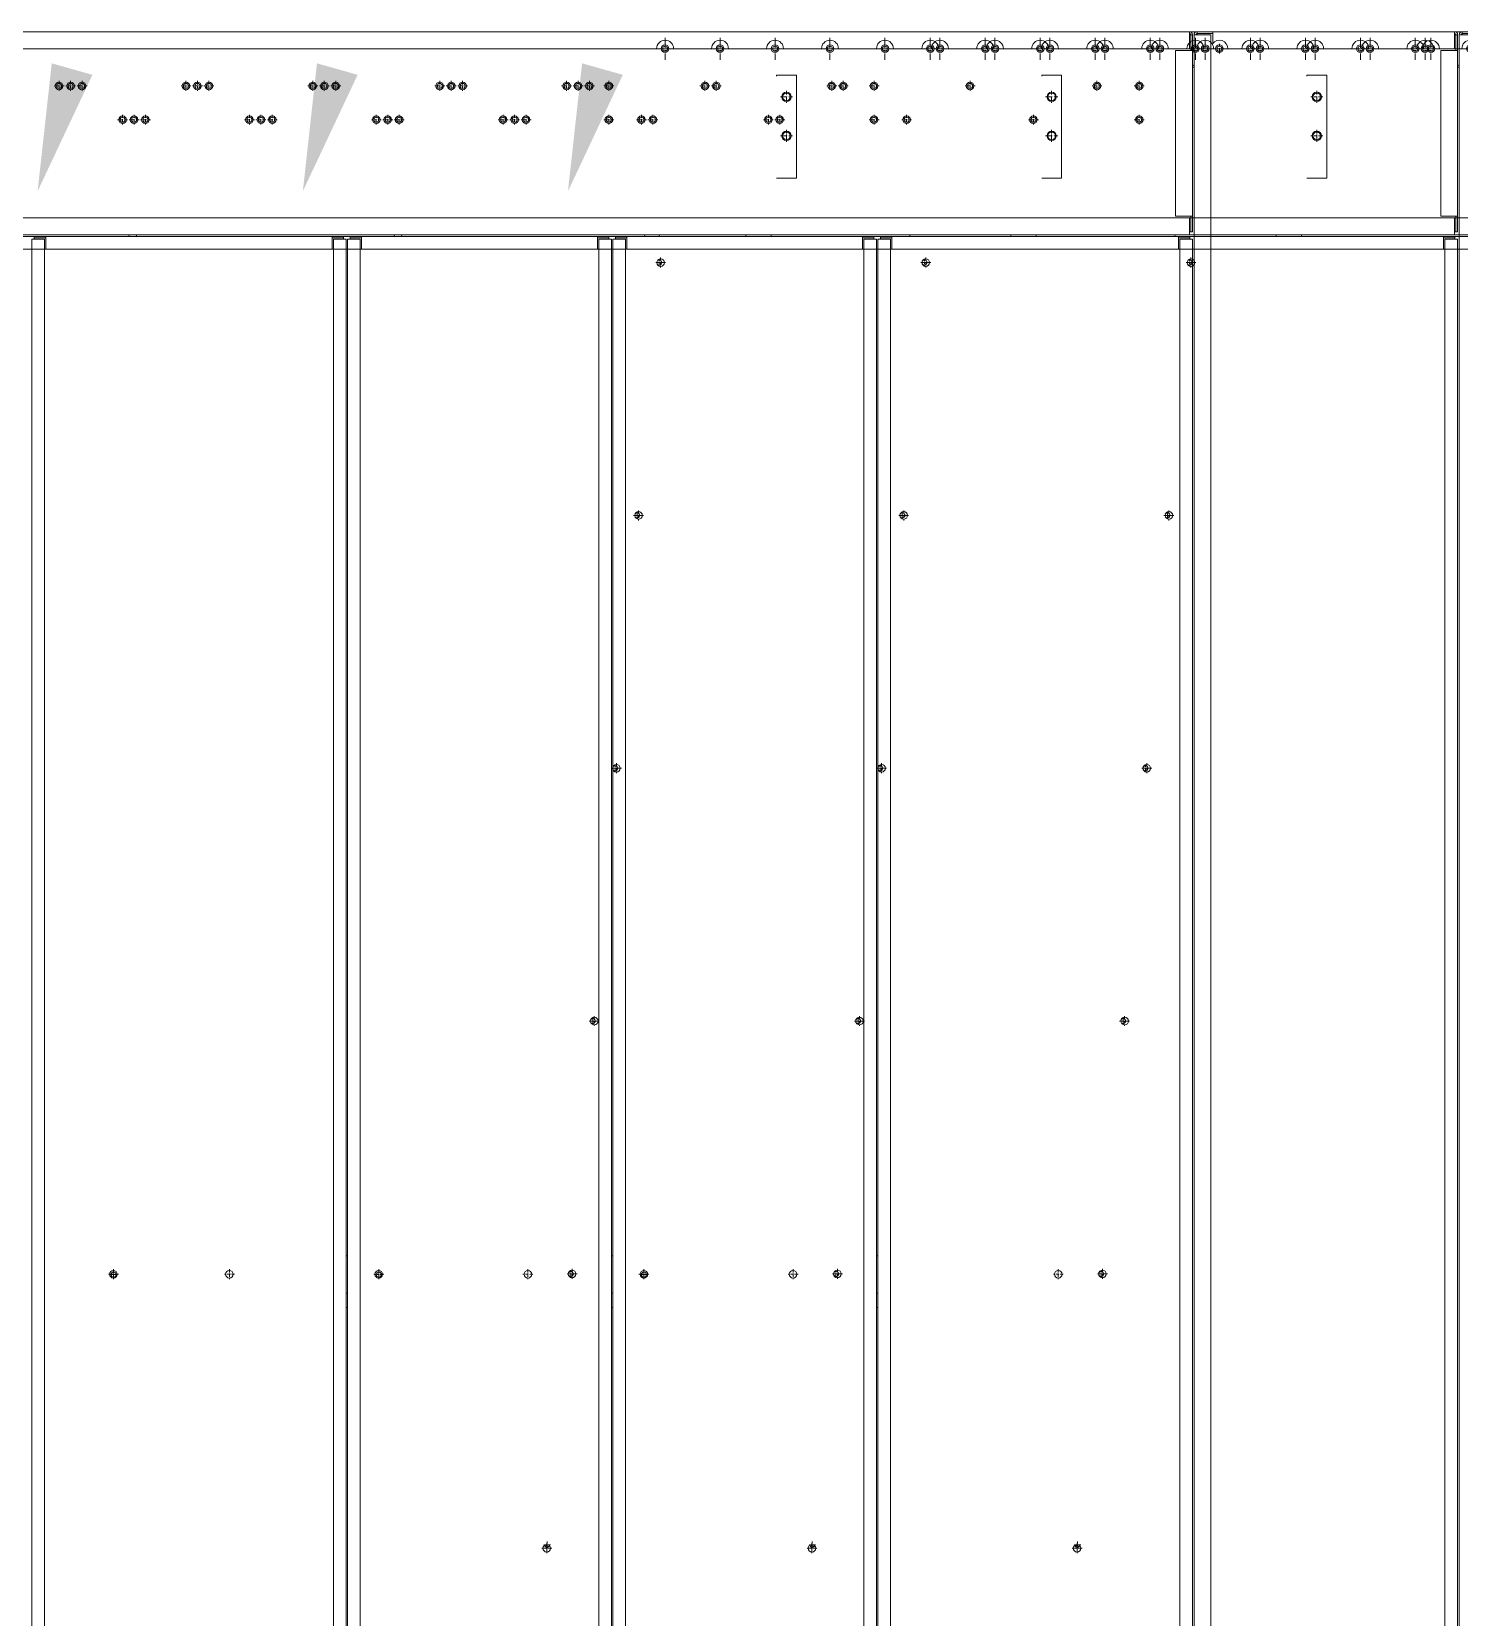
# Model space of a CAD drawing. Header units: millimetres. Extents: x -664124 to 30784, y -141094 to 22397.
# Drawn here: x -653997 to -652309, y -133493 to -131619 of the extents above; entities that cross this region are included whole.
import ezdxf

# ---------------------------------------------------------------- set-up
doc = ezdxf.new("R2010")
doc.units = ezdxf.units.MM
doc.linetypes.add('DASHDOT', pattern=[18.5, 12, -3, 0.5, -3])
doc.layers.add('냉각탑_dim', color=1, linetype='Continuous')

# ---------------------------------------------------------------- blocks, each defined once
blk = doc.blocks.new('1')
at = {"color": 7, "lineweight": 20}
for p, q in [((14466.8, 12784.9), (11473.8, 12784.9)), ((14494.3, 12784.9), (14948.3, 12784.9)), ((12022.3, 12764.9), (13836.8, 12764.9)), ((13856.8, 12764.9), (13901.8, 12764.9)), ((13921.8, 12764.9), (13966.8, 12764.9)), ((13986.8, 12764.9), (14031.8, 12764.9)), ((14051.8, 12764.9), (14096.8, 12764.9)), ((14116.8, 12764.9), (14161.8, 12764.9)), ((14181.8, 12764.9), (14226.8, 12764.9)), ((14246.8, 12764.9), (14291.8, 12764.9)), ((14311.8, 12764.9), (14356.8, 12764.9)), ((14376.8, 12764.9), (14421.8, 12764.9)), ((14441.8, 12764.9), (14466.8, 12764.9)), ((14472.3, 9340.4), (14472.3, 12781.4)), ((14492.3, 12781.4), (14492.3, 9340.4)), ((14512.3, 12764.9), (14742.3, 12764.9)), ((14762.3, 12764.9), (14948.3, 12764.9)), ((14450.3, 12762.9), (14450.3, 12566.9)), ((14470.3, 12566.9), (14470.3, 12762.9)), ((13978.5, 12733.5), (14002.1, 12733.5)), ((14002.1, 12733.5), (14002.1, 12611.9)), ((14002.1, 12611.9), (13978.5, 12611.9)), ((14466.8, 12564.9), (12121.8, 12564.9)), ((11473.8, 12544.9), (14466.8, 12544.9)), ((12470.8, 12539.8), (12470.8, 9690)), ((12485.8, 9690), (12485.8, 12539.8)), ((12487.4, 12542.9), (13453.2, 12542.9)), ((13454.8, 12539.8), (13454.8, 9690)), ((13469.8, 9690), (13469.8, 12539.8)), ((13471.3, 12539.8), (13471.3, 9690)), ((13486.3, 9690), (13486.3, 12539.8)), ((13487.9, 12542.9), (14453.7, 12542.9)), ((14455.3, 12539.8), (14455.3, 9690)), ((14470.3, 9690), (14470.3, 12539.8)), ((13453.2, 12527.9), (12487.4, 12527.9)), ((14453.7, 12527.9), (13487.9, 12527.9))]:
    blk.add_line(p, q, dxfattribs=at)
at = {"color": 7, "lineweight": 20, "ltscale": 0.0875}
for p, q in [((14466.8, 12784.9), (14466.8, 12781.4)), ((14494.3, 12784.9), (14494.3, 12781.4)), ((14472.3, 12781.4), (14475.8, 12781.4)), ((14470.3, 12762.9), (14466.8, 12762.9)), ((14470.3, 12566.9), (14466.8, 12566.9)), ((14466.8, 12544.9), (14466.8, 12548.4))]:
    blk.add_line(p, q, dxfattribs=at)
at = {"color": 7, "lineweight": 20, "ltscale": 0.4625}
for p, q in [((14475.8, 12784.9), (14494.3, 12784.9)), ((14494.3, 12782.9), (14475.8, 12782.9)), ((14468.3, 12781.4), (14468.3, 12762.9)), ((14470.3, 12762.9), (14470.3, 12781.4)), ((14468.3, 12566.9), (14468.3, 12548.4)), ((14470.3, 12548.4), (14470.3, 12566.9))]:
    blk.add_line(p, q, dxfattribs=at)
at = {"color": 7, "lineweight": 20, "ltscale": 0.05}
for p, q in [((14475.8, 12784.9), (14475.8, 12782.9)), ((14468.3, 12781.4), (14470.3, 12781.4)), ((13942.1, 12542.9), (13942.1, 12544.9)), ((14468.3, 12548.4), (14470.3, 12548.4))]:
    blk.add_line(p, q, dxfattribs=at)
at = {"color": 7, "lineweight": 20, "ltscale": 0.0375}
for p, q in [((14475.8, 12782.9), (14475.8, 12781.4)), ((14468.3, 12781.4), (14466.8, 12781.4)), ((12473.9, 12541.3), (12473.9, 12539.8)), ((13466.7, 12541.3), (13466.7, 12539.8)), ((13474.4, 12541.3), (13474.4, 12539.8)), ((14468.3, 12548.4), (14466.8, 12548.4)), ((14467.2, 12541.3), (14467.2, 12539.8)), ((13471.3, 11337.9), (13469.8, 11337.9)), ((13471.3, 11293.9), (13469.8, 11293.9)), ((13471.3, 11276.9), (13469.8, 11276.9))]:
    blk.add_line(p, q, dxfattribs=at)
at = {"color": 7, "linetype": 'DASHDOT', "lineweight": 20}
for p, q in [((13859.8, 12764.9), (13833.8, 12764.9)), ((13846.8, 12777.9), (13846.8, 12751.9)), ((13924.8, 12764.9), (13898.8, 12764.9)), ((13911.8, 12777.9), (13911.8, 12751.9)), ((13989.8, 12764.9), (13963.8, 12764.9)), ((13976.8, 12777.9), (13976.8, 12751.9)), ((14054.8, 12764.9), (14028.8, 12764.9)), ((14041.8, 12777.9), (14041.8, 12751.9)), ((14119.8, 12764.9), (14093.8, 12764.9)), ((14106.8, 12777.9), (14106.8, 12751.9)), ((14184.8, 12764.9), (14158.8, 12764.9)), ((14171.8, 12777.9), (14171.8, 12751.9)), ((14249.8, 12764.9), (14223.8, 12764.9)), ((14236.8, 12777.9), (14236.8, 12751.9)), ((14314.8, 12764.9), (14288.8, 12764.9)), ((14301.8, 12777.9), (14301.8, 12751.9)), ((14379.8, 12764.9), (14353.8, 12764.9)), ((14366.8, 12777.9), (14366.8, 12751.9)), ((14444.8, 12764.9), (14418.8, 12764.9)), ((14431.8, 12777.9), (14431.8, 12751.9)), ((14765.3, 12764.9), (14739.3, 12764.9)), ((14752.3, 12777.9), (14752.3, 12751.9))]:
    blk.add_line(p, q, dxfattribs=at)
at = {"color": 7, "lineweight": 20, "ltscale": 0.4125}
for p, q in [((14466.8, 12764.9), (14466.8, 12781.4)), ((14475.8, 12781.4), (14492.3, 12781.4)), ((14466.8, 12762.9), (14450.3, 12762.9)), ((14450.3, 12566.9), (14466.8, 12566.9)), ((14466.8, 12548.4), (14466.8, 12564.9))]:
    blk.add_line(p, q, dxfattribs=at)
at = {"color": 7, "lineweight": 20, "ltscale": 0.2625}
blk.add_line((14494.3, 12770.9), (14494.3, 12781.4), dxfattribs=at)
at = {"color": 7, "linetype": 'DASHDOT', "lineweight": 20, "ltscale": 0.2925}
for p, q in [((14508.2, 12764.9), (14496.5, 12764.9)), ((13586.2, 12720.9), (13574.5, 12720.9)), ((13736.2, 12720.9), (13724.5, 12720.9)), ((13786.2, 12720.9), (13774.5, 12720.9)), ((13511.2, 12680.9), (13499.5, 12680.9)), ((13661.2, 12680.9), (13649.5, 12680.9)), ((13786.2, 12680.9), (13774.5, 12680.9)), ((13847.4, 12512.1), (13835.7, 12512.1)), ((13821.2, 12213.2), (13809.5, 12213.2)), ((13795.1, 11914.4), (13783.4, 11914.4)), ((13690.5, 11316.3), (13678.8, 11316.3)), ((13712.8, 10992.4), (13701.1, 10992.4))]:
    blk.add_line(p, q, dxfattribs=at)
at = {"color": 7, "linetype": 'DASHDOT', "lineweight": 20, "ltscale": 0.292505}
for p, q in [((14502.3, 12770.8), (14502.3, 12759.1)), ((12530.3, 12726.8), (12530.3, 12715.1)), ((12680.3, 12726.8), (12680.3, 12715.1)), ((12830.3, 12726.8), (12830.3, 12715.1)), ((12980.3, 12726.8), (12980.3, 12715.1)), ((13130.3, 12726.8), (13130.3, 12715.1)), ((13280.3, 12726.8), (13280.3, 12715.1)), ((13430.3, 12726.8), (13430.3, 12715.1)), ((13580.3, 12726.8), (13580.3, 12715.1)), ((13730.3, 12726.8), (13730.3, 12715.1)), ((13780.3, 12726.8), (13780.3, 12715.1)), ((12605.3, 12686.8), (12605.3, 12675.1)), ((12755.3, 12686.8), (12755.3, 12675.1)), ((12905.3, 12686.8), (12905.3, 12675.1)), ((13055.3, 12686.8), (13055.3, 12675.1)), ((13205.3, 12686.8), (13205.3, 12675.1)), ((13355.3, 12686.8), (13355.3, 12675.1)), ((13505.3, 12686.8), (13505.3, 12675.1)), ((13655.3, 12686.8), (13655.3, 12675.1)), ((13780.3, 12686.8), (13780.3, 12675.1))]:
    blk.add_line(p, q, dxfattribs=at)
at = {"color": 7, "lineweight": 20, "ltscale": 0.012499}
for p, q in [((14472.3, 12744.9), (14471.8, 12744.9)), ((14472.3, 12742.9), (14471.8, 12742.9))]:
    blk.add_line(p, q, dxfattribs=at)
at = {"color": 7, "lineweight": 20, "ltscale": 0.023431}
blk.add_line((13978.5, 12732.5), (13978.5, 12733.5), dxfattribs=at)
at = {"color": 7, "linetype": 'DASHDOT', "lineweight": 20, "ltscale": 0.292499}
for p, q in [((12536.2, 12720.9), (12524.5, 12720.9)), ((12686.2, 12720.9), (12674.5, 12720.9)), ((12836.2, 12720.9), (12824.5, 12720.9)), ((12986.2, 12720.9), (12974.5, 12720.9)), ((13136.2, 12720.9), (13124.5, 12720.9)), ((13286.2, 12720.9), (13274.5, 12720.9)), ((13436.2, 12720.9), (13424.5, 12720.9)), ((12611.2, 12680.9), (12599.5, 12680.9)), ((12761.2, 12680.9), (12749.5, 12680.9)), ((12911.2, 12680.9), (12899.5, 12680.9)), ((13061.2, 12680.9), (13049.5, 12680.9)), ((13211.2, 12680.9), (13199.5, 12680.9)), ((13361.2, 12680.9), (13349.5, 12680.9)), ((13841.5, 12517.9), (13841.5, 12506.2)), ((13815.4, 12219.1), (13815.4, 12207.4)), ((13789.2, 11920.2), (13789.2, 11908.5)), ((13763.1, 11621.4), (13763.1, 11609.7)), ((13768.9, 11615.5), (13757.2, 11615.5)), ((12704.6, 11322.2), (12704.6, 11310.5)), ((13194.6, 11322.2), (13194.6, 11310.5)), ((13684.6, 11322.2), (13684.6, 11310.5)), ((13736.9, 11322.5), (13736.9, 11310.8)), ((13742.8, 11316.6), (13731.1, 11316.6))]:
    blk.add_line(p, q, dxfattribs=at)
at = {"color": 7, "linetype": 'DASHDOT', "lineweight": 20, "ltscale": 0.3575}
for p, q in [((13997.5, 12707.9), (13983.2, 12707.9)), ((13997.5, 12661.9), (13983.2, 12661.9))]:
    blk.add_line(p, q, dxfattribs=at)
at = {"color": 7, "linetype": 'DASHDOT', "lineweight": 20, "ltscale": 0.357495}
for p, q in [((13990.3, 12715.1), (13990.3, 12700.8)), ((13990.3, 12669.1), (13990.3, 12654.8))]:
    blk.add_line(p, q, dxfattribs=at)
at = {"color": 7, "lineweight": 20, "ltscale": 0.0775}
for p, q in [((12470.8, 12539.8), (12473.9, 12539.8)), ((12487.4, 12542.9), (12487.4, 12539.8)), ((13453.2, 12542.9), (13453.2, 12539.8)), ((13469.8, 12539.8), (13466.7, 12539.8)), ((13471.3, 12539.8), (13474.4, 12539.8)), ((13487.9, 12542.9), (13487.9, 12539.8)), ((14453.7, 12542.9), (14453.7, 12539.8)), ((14470.3, 12539.8), (14467.2, 12539.8))]:
    blk.add_line(p, q, dxfattribs=at)
at = {"color": 7, "lineweight": 20, "ltscale": 0.3375}
for p, q in [((12487.4, 12542.9), (12473.9, 12542.9)), ((12473.9, 12541.3), (12487.4, 12541.3)), ((13466.7, 12542.9), (13453.2, 12542.9)), ((13453.2, 12541.3), (13466.7, 12541.3)), ((13487.9, 12542.9), (13474.4, 12542.9)), ((13474.4, 12541.3), (13487.9, 12541.3)), ((14467.2, 12542.9), (14453.7, 12542.9)), ((14453.7, 12541.3), (14467.2, 12541.3))]:
    blk.add_line(p, q, dxfattribs=at)
at = {"color": 7, "lineweight": 20, "ltscale": 0.04}
for p, q in [((12473.9, 12542.9), (12473.9, 12541.3)), ((13466.7, 12542.9), (13466.7, 12541.3)), ((13474.4, 12542.9), (13474.4, 12541.3)), ((14467.2, 12542.9), (14467.2, 12541.3))]:
    blk.add_line(p, q, dxfattribs=at)
at = {"color": 7, "lineweight": 20, "ltscale": 0.2975}
for p, q in [((12485.8, 12539.8), (12473.9, 12539.8)), ((12487.4, 12527.9), (12487.4, 12539.8)), ((13453.2, 12527.9), (13453.2, 12539.8)), ((13466.7, 12539.8), (13454.8, 12539.8)), ((13486.3, 12539.8), (13474.4, 12539.8)), ((13487.9, 12527.9), (13487.9, 12539.8)), ((14453.7, 12527.9), (14453.7, 12539.8)), ((14467.2, 12539.8), (14455.3, 12539.8))]:
    blk.add_line(p, q, dxfattribs=at)
at = {"color": 7, "lineweight": 20, "ltscale": 0.050191}
for p, q in [((12908.3, 12544.9), (12908.1, 12542.9)), ((12908.1, 12542.9), (12908.3, 12544.9)), ((13213.1, 12544.9), (13212.9, 12542.9)), ((13212.9, 12542.9), (13213.1, 12544.9))]:
    blk.add_line(p, q, dxfattribs=at)
at = {"color": 7, "lineweight": 20, "ltscale": 0.05019}
blk.add_line((13822.5, 12542.9), (13822.7, 12544.9), dxfattribs=at)
at = {"color": 7, "lineweight": 20, "ltscale": 0.049997}
blk.add_line((13972.1, 12544.9), (13972.1, 12542.9), dxfattribs=at)
at = {"color": 7, "lineweight": 20, "ltscale": 0.04994}
blk.add_line((13972.1, 12544.9), (13972.1, 12542.9), dxfattribs=at)
at = {"color": 7, "linetype": 'DASHDOT', "lineweight": 20, "ltscale": 0.195}
for p, q in [((13843.8, 12512.1), (13836, 12512.1)), ((13765.3, 11615.5), (13757.5, 11615.5)), ((13739.2, 11316.6), (13731.4, 11316.6)), ((13710.8, 10992.4), (13703, 10992.4)), ((13711.2, 10996.4), (13703.4, 10996.4))]:
    blk.add_line(p, q, dxfattribs=at)
at = {"color": 7, "linetype": 'DASHDOT', "lineweight": 20, "ltscale": 0.194995}
for p, q in [((13839.9, 12516), (13839.9, 12508.2)), ((13813.7, 12217.1), (13813.7, 12209.3)), ((13787.6, 11918.2), (13787.6, 11910.4)), ((13194.7, 11319.8), (13194.7, 11312))]:
    blk.add_line(p, q, dxfattribs=at)
at = {"color": 7, "linetype": 'DASHDOT', "lineweight": 20, "ltscale": 0.195001}
for p, q in [((13817.6, 12213.2), (13809.8, 12213.2)), ((13791.5, 11914.3), (13783.7, 11914.3)), ((13761.4, 11619.4), (13761.4, 11611.6)), ((13735.3, 11320.5), (13735.3, 11312.7)), ((13198.6, 11315.9), (13190.8, 11315.9)), ((13707.3, 11000.3), (13707.3, 10992.5))]:
    blk.add_line(p, q, dxfattribs=at)
at = {"color": 7, "linetype": 'DASHDOT', "lineweight": 20, "ltscale": 0.292502}
for p, q in [((12710.5, 11316.3), (12698.8, 11316.3)), ((13200.5, 11316.3), (13188.8, 11316.3)), ((13706.9, 10998.2), (13706.9, 10986.5))]:
    blk.add_line(p, q, dxfattribs=at)
at = {"color": 7, "linetype": 'DASHDOT', "lineweight": 20, "ltscale": 0.194998}
blk.add_line((13706.9, 10996.3), (13706.9, 10988.5), dxfattribs=at)
at = {"color": 7, "lineweight": 20}
for centre, radius in [((13846.8, 12764.9), 4.5), ((13846.8, 12764.9), 3), ((13911.8, 12764.9), 4.5), ((13911.8, 12764.9), 3), ((13976.8, 12764.9), 4.5), ((13976.8, 12764.9), 3), ((14041.8, 12764.9), 4.5), ((14041.8, 12764.9), 3), ((14106.8, 12764.9), 4.5), ((14106.8, 12764.9), 3), ((14171.8, 12764.9), 4.5), ((14171.8, 12764.9), 3), ((14236.8, 12764.9), 4.5), ((14236.8, 12764.9), 3), ((14301.8, 12764.9), 4.5), ((14301.8, 12764.9), 3), ((14366.8, 12764.9), 4.5), ((14366.8, 12764.9), 3), ((14431.8, 12764.9), 4.5), ((14431.8, 12764.9), 3), ((14502.3, 12764.9), 4.5), ((14502.3, 12764.9), 3), ((14752.3, 12764.9), 4.5), ((14752.3, 12764.9), 3), ((12530.3, 12720.9), 4.5), ((12530.3, 12720.9), 3), ((12680.3, 12720.9), 4.5), ((12680.3, 12720.9), 3), ((12830.3, 12720.9), 4.5), ((12830.3, 12720.9), 3), ((12980.3, 12720.9), 4.5), ((12980.3, 12720.9), 3), ((13130.3, 12720.9), 4.5), ((13130.3, 12720.9), 3), ((13280.3, 12720.9), 4.5), ((13280.3, 12720.9), 3), ((13430.3, 12720.9), 4.5), ((13430.3, 12720.9), 3), ((13580.3, 12720.9), 4.5), ((13580.3, 12720.9), 3), ((13730.3, 12720.9), 4.5), ((13730.3, 12720.9), 3), ((13780.3, 12720.9), 4.5), ((13780.3, 12720.9), 3), ((13990.3, 12707.9), 5.5), ((13990.3, 12707.9), 4.5), ((12605.3, 12680.9), 4.5), ((12605.3, 12680.9), 3), ((12755.3, 12680.9), 4.5), ((12755.3, 12680.9), 3), ((12905.3, 12680.9), 4.5), ((12905.3, 12680.9), 3), ((13055.3, 12680.9), 4.5), ((13055.3, 12680.9), 3), ((13205.3, 12680.9), 4.5), ((13205.3, 12680.9), 3), ((13355.3, 12680.9), 4.5), ((13355.3, 12680.9), 3), ((13505.3, 12680.9), 4.5), ((13505.3, 12680.9), 3), ((13655.3, 12680.9), 4.5), ((13655.3, 12680.9), 3), ((13780.3, 12680.9), 4.5), ((13780.3, 12680.9), 3), ((13990.3, 12661.9), 5.5), ((13990.3, 12661.9), 4.5), ((13841.5, 12512.1), 4.5), ((13815.4, 12213.2), 4.5), ((13789.2, 11914.4), 4.5), ((13763.1, 11615.5), 4.5), ((12704.6, 11316.3), 4.5), ((13194.6, 11316.3), 4.5), ((13684.6, 11316.3), 4.5), ((13736.9, 11316.6), 4.5), ((13194.7, 11315.9), 3), ((13706.9, 10992.4), 4.5)]:
    blk.add_circle(centre, radius, dxfattribs=at)
for centre, radius, start, end in [((14466.8, 12781.4), 3.5, 0, 90), ((14466.8, 12781.4), 1.5, 0, 90), ((14475.8, 12781.4), 3.5, 90, 180), ((14475.8, 12781.4), 1.5, 90, 180), ((13846.8, 12764.9), 10, 0, 180), ((13911.8, 12764.9), 10, 0, 180), ((13976.8, 12764.9), 10, 0, 180), ((14041.8, 12764.9), 10, 0, 180), ((14106.8, 12764.9), 10, 0, 180), ((14171.8, 12764.9), 10, 0, 180), ((14236.8, 12764.9), 10, 0, 180), ((14301.8, 12764.9), 10, 0, 180), ((14366.8, 12764.9), 10, 0, 180), ((14431.8, 12764.9), 10, 0, 180), ((14502.3, 12764.9), 10, 0, 143.1301), ((14752.3, 12764.9), 10, 0, 180), ((14471.8, 12746.4), 1.5, 180, 270), ((14471.8, 12746.4), 3.5, 244.6225, 270), ((13839.9, 12512.1), 3, 210.7279, 150.2124), ((13813.7, 12213.2), 3, 210.7279, 150.2124), ((13787.6, 11914.3), 3, 210.7279, 150.2124), ((13761.4, 11615.5), 3, 210.7279, 150.2124), ((13735.3, 11316.6), 3, 210.7279, 150.2124), ((13707.3, 10996.4), 3, 186.3049, 343.766), ((13706.9, 10992.4), 3, 36.8103, 133.1897)]:
    blk.add_arc(centre, radius, start, end, dxfattribs=at)
at = {"layer": '냉각탑_dim', "lineweight": 20}
blk.add_solid([(13169.7, 12734), (13104.9, 12596.4), (13121.6, 12747.6)], dxfattribs=at)

msp = doc.modelspace()

# ---------------------------------------------------------------- block references
at = {"lineweight": 5}
for p in [(-667094.5, -144403.9), (-666780.9, -144403.9), (-666467.4, -144403.9)]:
    msp.add_blockref('1', p, dxfattribs=at)

doc.saveas('drawing.dxf')
